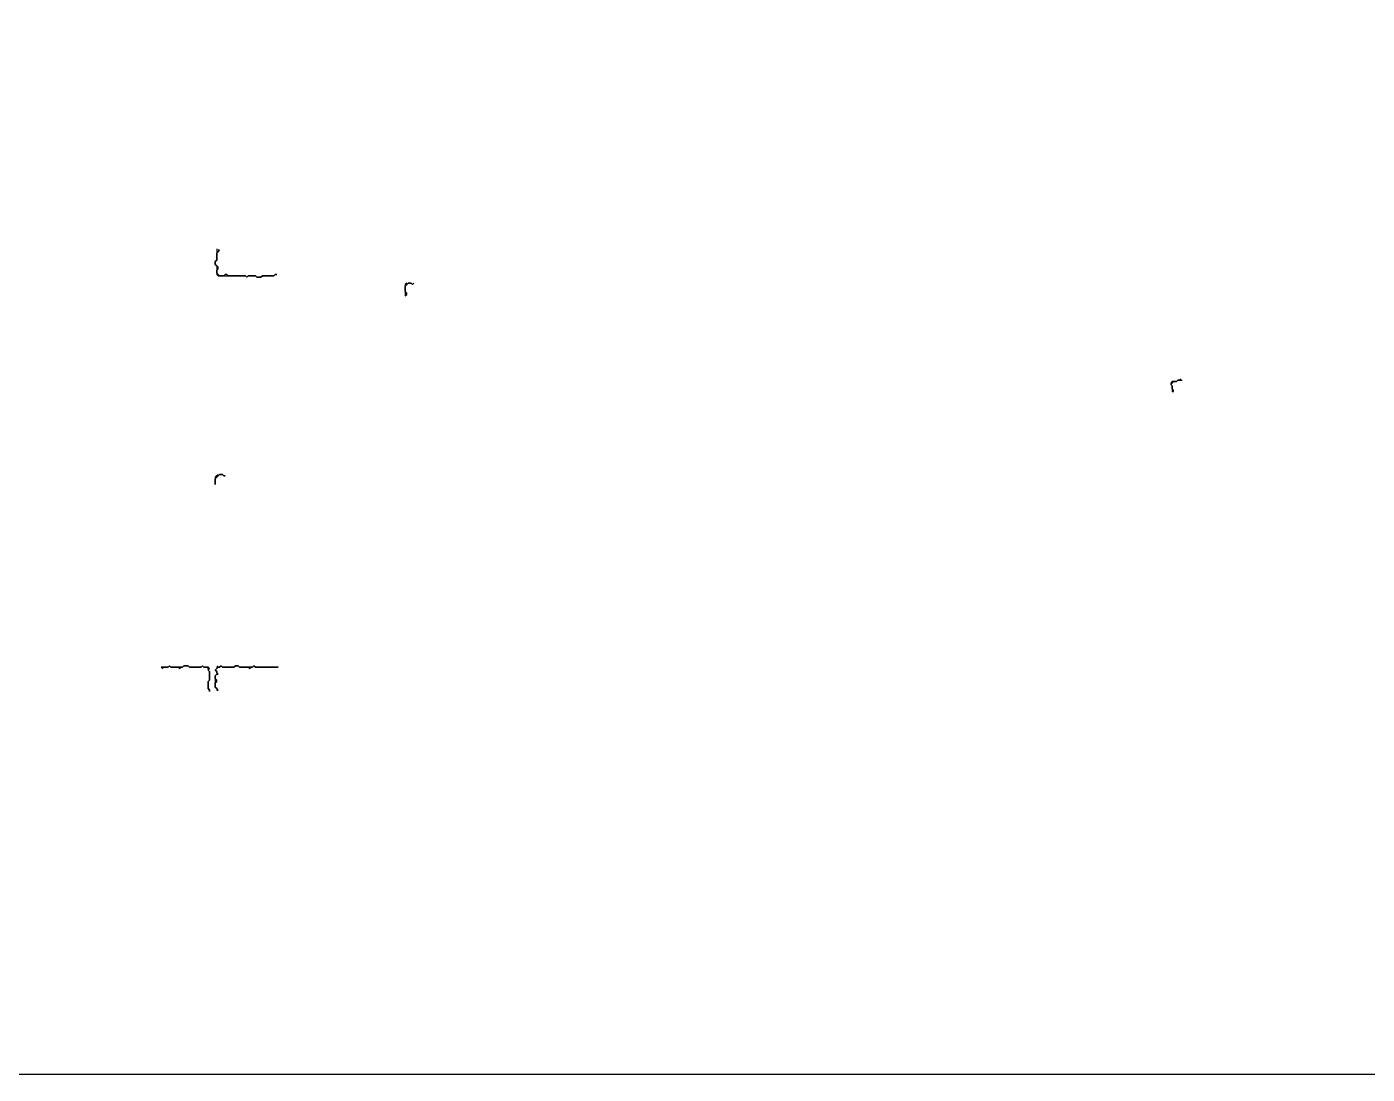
# Model space of a CAD drawing. Header units: metres. Extents: x 0 to 600, y 0 to 400.
# Drawn here: x 297.6 to 437.3, y 0 to 109.1 of the extents above; entities that cross this region are included whole.
import ezdxf

# ---------------------------------------------------------------- set-up
doc = ezdxf.new("R2010")
doc.units = ezdxf.units.M

msp = doc.modelspace()

# ---------------------------------------------------------------- linework, layer by layer
for points in [[(0, 0), (600, 0), (600, 400), (0, 400), (0, 0)], [(317.41, 86.01), (317.41, 85.86), (317.41, 85.71), (317.41, 85.57), (317.41, 85.42), (317.41, 85.27), (317.41, 85.12), (317.41, 84.97), (317.41, 84.82), (317.26, 84.67), (317.26, 84.52), (317.26, 84.38), (317.41, 84.23), (317.41, 84.08), (317.41, 83.93), (317.41, 83.78), (317.41, 83.63), (317.41, 83.48), (317.41, 83.33), (317.56, 83.18), (317.71, 83.18), (317.86, 83.18), (318.01, 83.18), (318.15, 83.18), (318.3, 83.18), (318.45, 83.18), (318.6, 83.18), (318.75, 83.18), (318.9, 83.18), (319.05, 83.18), (319.2, 83.18), (319.35, 83.18), (319.49, 83.18), (319.64, 83.18), (319.79, 83.18), (319.94, 83.18), (320.09, 83.18), (320.24, 83.18), (320.39, 83.18), (320.54, 83.04), (320.68, 83.18), (320.83, 83.18), (320.98, 83.18), (321.13, 83.18), (321.28, 83.18), (321.43, 83.18), (321.58, 83.04), (321.73, 83.04), (321.88, 83.04), (322.02, 83.04), (322.17, 83.18), (322.32, 83.18), (322.47, 83.18), (322.62, 83.18), (322.77, 83.18), (322.92, 83.18), (323.07, 83.18), (323.21, 83.18), (323.36, 83.18), (323.51, 83.33), (323.66, 83.33), (323.51, 83.33), (323.36, 83.18), (323.21, 83.18), (323.07, 83.18), (322.92, 83.18), (322.77, 83.18), (322.62, 83.18), (322.47, 83.18), (322.32, 83.18), (322.17, 83.18), (322.02, 83.04), (321.88, 83.04), (321.73, 83.04), (321.58, 83.04), (321.43, 83.18), (321.28, 83.18), (321.13, 83.18), (320.98, 83.18), (320.83, 83.18), (320.68, 83.18), (320.54, 83.04), (320.39, 83.18), (320.24, 83.18), (320.09, 83.18), (319.94, 83.18), (319.79, 83.18), (319.64, 83.18), (319.49, 83.18), (319.35, 83.18), (319.2, 83.18), (319.05, 83.18), (318.9, 83.18), (318.75, 83.18), (318.6, 83.18), (318.45, 83.33), (318.3, 83.33), (318.15, 83.18), (318.01, 83.18), (317.86, 83.18), (317.71, 83.18), (317.56, 83.33), (317.41, 83.48), (317.41, 83.63), (317.41, 83.78), (317.56, 83.93), (317.56, 84.08), (317.41, 84.23), (317.26, 84.38), (317.26, 84.52), (317.26, 84.67), (317.41, 84.82), (317.41, 84.97), (317.41, 85.12), (317.41, 85.27), (317.41, 85.42), (317.41, 85.57), (317.56, 85.71), (317.71, 85.86), (317.56, 85.86)], [(337.2, 82.44), (337.05, 82.29), (337.05, 82.14), (337.05, 81.99), (337.05, 81.85), (337.05, 81.7), (337.05, 81.55), (337.05, 81.4), (337.05, 81.25), (337.05, 81.1), (337.2, 81.25), (337.2, 81.4), (337.05, 81.55), (337.05, 81.7), (337.05, 81.85), (337.05, 81.99), (337.05, 82.14), (337.2, 82.29), (337.35, 82.44), (337.5, 82.44), (337.65, 82.44), (337.8, 82.29), (337.95, 82.44), (337.8, 82.29), (337.65, 82.44), (337.5, 82.44), (337.35, 82.44)], [(417.86, 72.47), (417.71, 72.32), (417.56, 72.32), (417.41, 72.17), (417.26, 72.17), (417.11, 72.17), (416.96, 72.17), (416.82, 72.02), (416.82, 71.88), (416.96, 71.73), (416.96, 71.58), (416.96, 71.43), (416.96, 71.28), (416.96, 71.13), (417.11, 71.13), (417.11, 71.28), (416.96, 71.43), (416.96, 71.58), (416.96, 71.73), (416.82, 71.88), (416.96, 72.02), (417.11, 72.17), (417.26, 72.17), (417.41, 72.17), (417.56, 72.32), (417.71, 72.32), (417.86, 72.32), (418.01, 72.32)], [(317.56, 62.5), (317.41, 62.35), (317.26, 62.2), (317.26, 62.05), (317.26, 61.9), (317.26, 61.76), (317.26, 61.61), (317.26, 61.46), (317.26, 61.61), (317.26, 61.76), (317.26, 61.9), (317.26, 62.05), (317.41, 62.2), (317.56, 62.35), (317.71, 62.5), (317.86, 62.5), (318.01, 62.5), (318.15, 62.35), (318.3, 62.35), (318.15, 62.35), (318.01, 62.5), (317.86, 62.5), (317.71, 62.5)], [(312.5, 42.56), (312.35, 42.41), (312.2, 42.41), (312.05, 42.41), (311.9, 42.41), (311.76, 42.41), (311.61, 42.41), (311.76, 42.26), (311.9, 42.41), (312.05, 42.41), (312.2, 42.41), (312.35, 42.41), (312.5, 42.56), (312.65, 42.41), (312.8, 42.41), (312.95, 42.41), (313.1, 42.41), (313.24, 42.41), (313.39, 42.41), (313.54, 42.26), (313.69, 42.41), (313.84, 42.41), (313.99, 42.56), (314.14, 42.56), (314.29, 42.56), (314.43, 42.56), (314.58, 42.41), (314.73, 42.41), (314.88, 42.41), (315.03, 42.41), (315.18, 42.41), (315.33, 42.41), (315.48, 42.41), (315.62, 42.41), (315.77, 42.41), (315.92, 42.56), (316.07, 42.41), (316.22, 42.41), (316.37, 42.41), (316.52, 42.26), (316.52, 42.11), (316.67, 41.96), (316.67, 41.82), (316.67, 41.67), (316.67, 41.52), (316.67, 41.37), (316.67, 41.22), (316.67, 41.07), (316.52, 40.92), (316.52, 40.77), (316.52, 40.62), (316.52, 40.48), (316.52, 40.33), (316.52, 40.18), (316.67, 40.03), (316.67, 39.88), (316.67, 40.03), (316.52, 40.18), (316.52, 40.33), (316.52, 40.48), (316.52, 40.62), (316.52, 40.77), (316.52, 40.92), (316.67, 41.07), (316.67, 41.22), (316.67, 41.37), (316.67, 41.52), (316.67, 41.67), (316.67, 41.82), (316.67, 41.96), (316.52, 42.11), (316.67, 42.26), (316.52, 42.41), (316.37, 42.41), (316.22, 42.41), (316.07, 42.41), (315.92, 42.56), (315.77, 42.41), (315.62, 42.41), (315.48, 42.41), (315.33, 42.41), (315.18, 42.41), (315.03, 42.41), (314.88, 42.41), (314.73, 42.41), (314.58, 42.41), (314.43, 42.56), (314.29, 42.56), (314.14, 42.56), (313.99, 42.56), (313.84, 42.41), (313.69, 42.41), (313.54, 42.41), (313.39, 42.41), (313.24, 42.41), (313.1, 42.41), (312.95, 42.41), (312.8, 42.41), (312.65, 42.41)], [(317.56, 42.56), (317.41, 42.41), (317.41, 42.26), (317.26, 42.11), (317.41, 41.96), (317.41, 41.82), (317.41, 41.67), (317.26, 41.52), (317.26, 41.37), (317.26, 41.22), (317.26, 41.07), (317.26, 40.92), (317.26, 40.77), (317.26, 40.62), (317.26, 40.48), (317.26, 40.33), (317.41, 40.18), (317.41, 40.03), (317.56, 40.03), (317.41, 40.18), (317.26, 40.33), (317.26, 40.48), (317.26, 40.62), (317.26, 40.77), (317.41, 40.92), (317.41, 41.07), (317.26, 41.22), (317.26, 41.37), (317.26, 41.52), (317.41, 41.67), (317.56, 41.67), (317.41, 41.82), (317.41, 41.96), (317.26, 42.11), (317.41, 42.26), (317.56, 42.41), (317.71, 42.41), (317.86, 42.56), (318.01, 42.41), (318.15, 42.41), (318.3, 42.41), (318.45, 42.41), (318.6, 42.41), (318.75, 42.41), (318.9, 42.41), (319.05, 42.41), (319.2, 42.41), (319.35, 42.56), (319.49, 42.56), (319.64, 42.56), (319.79, 42.41), (319.94, 42.41), (320.09, 42.41), (320.24, 42.41), (320.39, 42.41), (320.54, 42.41), (320.68, 42.41), (320.83, 42.26), (320.98, 42.41), (321.13, 42.41), (321.28, 42.56), (321.43, 42.41), (321.58, 42.41), (321.73, 42.41), (321.88, 42.41), (322.02, 42.41), (322.17, 42.41), (322.32, 42.41), (322.47, 42.41), (322.62, 42.41), (322.77, 42.41), (322.92, 42.41), (323.07, 42.41), (323.21, 42.41), (323.36, 42.41), (323.51, 42.41), (323.66, 42.41), (323.81, 42.41), (323.66, 42.41), (323.51, 42.41), (323.36, 42.41), (323.21, 42.41), (323.07, 42.41), (322.92, 42.41), (322.77, 42.41), (322.62, 42.41), (322.47, 42.41), (322.32, 42.41), (322.17, 42.41), (322.02, 42.41), (321.88, 42.41), (321.73, 42.41), (321.58, 42.41), (321.43, 42.41), (321.28, 42.56), (321.13, 42.41), (320.98, 42.41), (320.83, 42.41), (320.68, 42.41), (320.54, 42.41), (320.39, 42.41), (320.24, 42.41), (320.09, 42.41), (319.94, 42.41), (319.79, 42.41), (319.64, 42.56), (319.49, 42.56), (319.35, 42.56), (319.2, 42.41), (319.05, 42.41), (318.9, 42.41), (318.75, 42.41), (318.6, 42.41), (318.45, 42.41), (318.3, 42.41), (318.15, 42.41), (318.01, 42.41), (317.86, 42.56), (317.71, 42.41)]]:
    msp.add_lwpolyline(points)

doc.saveas('drawing.dxf')
